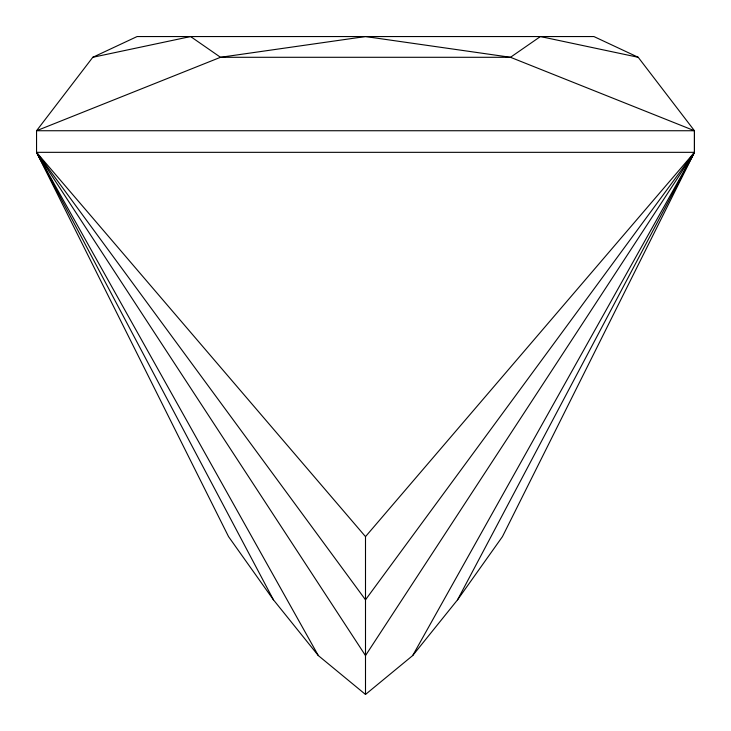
<?xml version="1.0" encoding="UTF-8"?>
<svg xmlns="http://www.w3.org/2000/svg" width="731" height="731" viewBox="0 0 731 731"><rect width="100%" height="100%" fill="white"/><g stroke="black" fill="none" stroke-linecap="round" stroke-linejoin="round"><path stroke-width="1.1" d="M457.56 599.813L694.45 152.331L694.45 130.739L638.209 57.292L593.901 36.55L137.099 36.55L92.791 57.292L36.55 130.739L36.55 152.331L228.547 536.627L273.44 599.813L318.323 655.579L365.5 694.45L412.677 655.579L457.56 599.813L502.453 536.627L694.45 152.331L694.45 130.739L510.485 57.292L365.5 36.55L220.515 57.292L36.55 130.739L694.45 130.739M412.677 655.579L694.45 152.331L36.55 152.331L273.44 599.813M365.5 536.627L694.45 152.331L365.5 655.579L36.55 152.331L365.5 536.627L365.5 694.45M694.45 152.331L365.5 599.813L36.55 152.331L318.323 655.579M92.791 57.292L190.59 36.55L220.515 57.292L510.485 57.292L540.41 36.55L638.209 57.292"/></g></svg>
